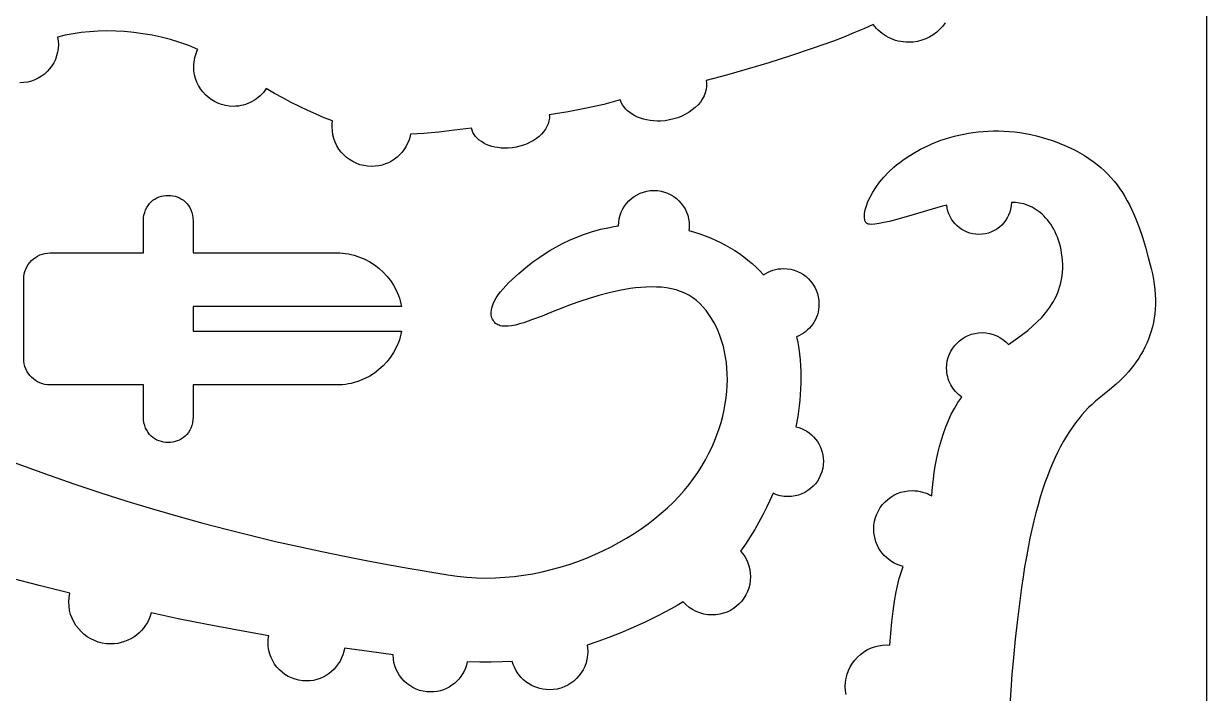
# Model space of a CAD drawing. Extents: x -3005 to 3005, y -2434 to 2434.
# Drawn here: x -1782 to -60, y -505 to 469 of the extents above; entities that cross this region are included whole.
import ezdxf

# ---------------------------------------------------------------- set-up
doc = ezdxf.new("R2010")
doc.units = 0
doc.header["$MEASUREMENT"] = 0
doc.layers.get('0').update_dxf_attribs({"linetype": 'CONTINUOUS'})

msp = doc.modelspace()

# ---------------------------------------------------------------- linework, layer by layer
for p, q in [((-60.1, 2434), (-60.1, -2434)), ((-545.3, 468), (-559.1, 461.8)), ((-543, 465.1), (-545.3, 468)), ((-540.5, 462.4), (-543, 465.1)), ((-444, 465.8), (-448.2, 461.2)), ((-440.3, 470.7), (-444, 465.8)), ((-1721.9, 452.5), (-1733, 449.9)), ((-1733, 449.9), (-1732.2, 444.6)), ((-1710.4, 454.6), (-1721.9, 452.5)), ((-1698.6, 456.4), (-1710.4, 454.6)), ((-1686.5, 457.6), (-1698.6, 456.4)), ((-1674, 458.4), (-1686.5, 457.6)), ((-1661.3, 458.7), (-1674, 458.4)), ((-1648.4, 458.5), (-1661.3, 458.7)), ((-1635.4, 457.8), (-1648.4, 458.5)), ((-1622.1, 456.6), (-1635.4, 457.8)), ((-1608.8, 454.8), (-1622.1, 456.6)), ((-1595.4, 452.5), (-1608.8, 454.8)), ((-1582, 449.6), (-1595.4, 452.5)), ((-1568.6, 446.1), (-1582, 449.6)), ((-588.1, 449.9), (-603.2, 444.1)), ((-573.4, 455.8), (-588.1, 449.9)), ((-559.1, 461.8), (-573.4, 455.8)), ((-537.9, 459.8), (-540.5, 462.4)), ((-535.2, 457.4), (-537.9, 459.8)), ((-532.3, 455.1), (-535.2, 457.4)), ((-529.3, 453), (-532.3, 455.1)), ((-526.2, 451.1), (-529.3, 453)), ((-523, 449.3), (-526.2, 451.1)), ((-519.6, 447.7), (-523, 449.3)), ((-463, 450.1), (-468.6, 447.4)), ((-457.7, 453.3), (-463, 450.1)), ((-452.7, 457), (-457.7, 453.3)), ((-448.2, 461.2), (-452.7, 457)), ((-1732.2, 433.4), (-1733.1, 427.9)), ((-1732.2, 444.6), (-1731.9, 439.1)), ((-1731.9, 439.1), (-1732.2, 433.4)), ((-1555.2, 442), (-1568.6, 446.1)), ((-1541.9, 437.4), (-1555.2, 442)), ((-1528.8, 432), (-1541.9, 437.4)), ((-1530.1, 429.1), (-1528.8, 432)), ((-634, 433), (-665.6, 422.4)), ((-618.5, 438.5), (-634, 433)), ((-603.2, 444.1), (-618.5, 438.5)), ((-516.2, 446.3), (-519.6, 447.7)), ((-512.6, 445.1), (-516.2, 446.3)), ((-509, 444.1), (-512.6, 445.1)), ((-505.3, 443.3), (-509, 444.1)), ((-501.5, 442.8), (-505.3, 443.3)), ((-497.7, 442.4), (-501.5, 442.8)), ((-493.7, 442.3), (-497.7, 442.4)), ((-487.2, 442.6), (-493.7, 442.3)), ((-480.8, 443.6), (-487.2, 442.6)), ((-474.6, 445.2), (-480.8, 443.6)), ((-468.6, 447.4), (-474.6, 445.2)), ((-1736.3, 417.4), (-1738.7, 412.5)), ((-1734.4, 422.5), (-1736.3, 417.4)), ((-1733.1, 427.9), (-1734.4, 422.5)), ((-1534.3, 413.4), (-1533.8, 416.7)), ((-1533.8, 416.7), (-1533.2, 419.9)), ((-1533.2, 419.9), (-1532.3, 423)), ((-1532.3, 423), (-1531.3, 426.1)), ((-1531.3, 426.1), (-1530.1, 429.1)), ((-665.6, 422.4), (-697.2, 412.4)), ((-1748.3, 399.6), (-1752.2, 396)), ((-1744.7, 403.6), (-1748.3, 399.6)), ((-1741.5, 407.9), (-1744.7, 403.6)), ((-1738.7, 412.5), (-1741.5, 407.9)), ((-1534.7, 406.6), (-1534.6, 410)), ((-1534.4, 400.7), (-1534.7, 406.6)), ((-1534.6, 410), (-1534.3, 413.4)), ((-1533.5, 395), (-1534.4, 400.7)), ((-728.6, 403.1), (-759.1, 394.5)), ((-697.2, 412.4), (-728.6, 403.1)), ((-1782.1, 383.5), (-1787.8, 383.3)), ((-1776.5, 384.4), (-1782.1, 383.5)), ((-1771.2, 385.8), (-1776.5, 384.4)), ((-1766, 387.6), (-1771.2, 385.8)), ((-1761.1, 390), (-1766, 387.6)), ((-1756.5, 392.8), (-1761.1, 390)), ((-1752.2, 396), (-1756.5, 392.8)), ((-1532.1, 389.5), (-1533.5, 395)), ((-1530.2, 384.2), (-1532.1, 389.5)), ((-1527.7, 379.2), (-1530.2, 384.2)), ((-1524.9, 374.4), (-1527.7, 379.2)), ((-759.1, 394.5), (-788.3, 386.7)), ((-788.3, 386.7), (-787.9, 382.6)), ((-787.9, 382.6), (-787.9, 378.4)), ((-1521.5, 370), (-1524.9, 374.4)), ((-1517.8, 365.9), (-1521.5, 370)), ((-1513.7, 362.2), (-1517.8, 365.9)), ((-1509.3, 358.9), (-1513.7, 362.2)), ((-1440.8, 362), (-1443.5, 359.8)), ((-1438.1, 364.2), (-1440.8, 362)), ((-1435.7, 366.7), (-1438.1, 364.2)), ((-1433.3, 369.3), (-1435.7, 366.7)), ((-1431.1, 372), (-1433.3, 369.3)), ((-1429.1, 374.8), (-1431.1, 372)), ((-1417, 367.9), (-1429.1, 374.8)), ((-1404.9, 361.2), (-1417, 367.9)), ((-791.6, 364.1), (-794.1, 359.6)), ((-789.8, 368.7), (-791.6, 364.1)), ((-788.5, 373.5), (-789.8, 368.7)), ((-787.9, 378.4), (-788.5, 373.5)), ((-1504.6, 356), (-1509.3, 358.9)), ((-1499.5, 353.6), (-1504.6, 356)), ((-1494.2, 351.6), (-1499.5, 353.6)), ((-1488.7, 350.2), (-1494.2, 351.6)), ((-1483, 349.3), (-1488.7, 350.2)), ((-1477.1, 349), (-1483, 349.3)), ((-1473.4, 349.2), (-1477.1, 349)), ((-1469.7, 349.5), (-1473.4, 349.2)), ((-1466.1, 350.1), (-1469.7, 349.5)), ((-1462.6, 350.9), (-1466.1, 350.1)), ((-1459.2, 351.9), (-1462.6, 350.9)), ((-1455.8, 353.1), (-1459.2, 351.9)), ((-1452.6, 354.5), (-1455.8, 353.1)), ((-1449.5, 356.1), (-1452.6, 354.5)), ((-1446.4, 357.9), (-1449.5, 356.1)), ((-1443.5, 359.8), (-1446.4, 357.9)), ((-1392.8, 354.8), (-1404.9, 361.2)), ((-1380.7, 348.7), (-1392.8, 354.8)), ((-1368.6, 342.9), (-1380.7, 348.7)), ((-962.9, 346.4), (-989.5, 341.2)), ((-937.5, 351.6), (-962.9, 346.4)), ((-913.9, 358.7), (-937.5, 351.6)), ((-912.4, 355.2), (-913.9, 358.7)), ((-910.6, 351.8), (-912.4, 355.2)), ((-908.4, 348.6), (-910.6, 351.8)), ((-905.8, 345.5), (-908.4, 348.6)), ((-903, 342.7), (-905.8, 345.5)), ((-804.4, 347.3), (-808.7, 343.7)), ((-800.4, 351.1), (-804.4, 347.3)), ((-797, 355.2), (-800.4, 351.1)), ((-794.1, 359.6), (-797, 355.2)), ((-1356.6, 337.4), (-1368.6, 342.9)), ((-1344.6, 332.4), (-1356.6, 337.4)), ((-1332.5, 327.7), (-1344.6, 332.4)), ((-1333, 323.4), (-1332.5, 327.7)), ((-1017.5, 327.7), (-1018.7, 323.6)), ((-1016.9, 331.8), (-1017.5, 327.7)), ((-989.5, 341.2), (-1017, 336.5)), ((-1017, 336.5), (-1016.9, 334.2)), ((-1016.9, 334.2), (-1016.9, 331.8)), ((-899.8, 340), (-903, 342.7)), ((-896.3, 337.6), (-899.8, 340)), ((-892.6, 335.4), (-896.3, 337.6)), ((-888.6, 333.5), (-892.6, 335.4)), ((-884.3, 331.8), (-888.6, 333.5)), ((-879.9, 330.3), (-884.3, 331.8)), ((-875.2, 329.2), (-879.9, 330.3)), ((-870.3, 328.3), (-875.2, 329.2)), ((-865.3, 327.8), (-870.3, 328.3)), ((-860.1, 327.5), (-865.3, 327.8)), ((-854.8, 327.6), (-860.1, 327.5)), ((-848.2, 328.1), (-854.8, 327.6)), ((-841.8, 329.2), (-848.2, 328.1)), ((-835.6, 330.6), (-841.8, 329.2)), ((-829.6, 332.5), (-835.6, 330.6)), ((-823.9, 334.8), (-829.6, 332.5)), ((-818.5, 337.4), (-823.9, 334.8)), ((-813.4, 340.4), (-818.5, 337.4)), ((-808.7, 343.7), (-813.4, 340.4)), ((-1333.2, 319.1), (-1333, 323.4)), ((-1332.9, 313.2), (-1333.2, 319.1)), ((-1332, 307.5), (-1332.9, 313.2)), ((-1178, 311.6), (-1199.5, 309.7)), ((-1154.9, 314.2), (-1178, 311.6)), ((-1130.4, 317.4), (-1154.9, 314.2)), ((-1129.4, 314.1), (-1130.4, 317.4)), ((-1128.1, 310.9), (-1129.4, 314.1)), ((-1126.3, 307.9), (-1128.1, 310.9)), ((-1025.3, 312.1), (-1028.4, 308.6)), ((-1022.6, 315.8), (-1025.3, 312.1)), ((-1020.4, 319.6), (-1022.6, 315.8)), ((-1018.7, 323.6), (-1020.4, 319.6)), ((-406.6, 310), (-399.5, 311)), ((-399.5, 311), (-392.3, 311.9)), ((-392.3, 311.9), (-385, 312.6)), ((-385, 312.6), (-377.6, 313)), ((-377.6, 313), (-370.2, 313.3)), ((-370.2, 313.3), (-362.6, 313.2)), ((-362.6, 313.2), (-354.9, 313)), ((-354.9, 313), (-347.2, 312.5)), ((-347.2, 312.5), (-339.4, 311.7)), ((-339.4, 311.7), (-331.5, 310.7)), ((-331.5, 310.7), (-323.5, 309.4)), ((-1330.6, 302), (-1332, 307.5)), ((-1328.7, 296.7), (-1330.6, 302)), ((-1326.2, 291.7), (-1328.7, 296.7)), ((-1223.7, 294.2), (-1226, 289.9)), ((-1221.7, 298.8), (-1223.7, 294.2)), ((-1220.2, 303.5), (-1221.7, 298.8)), ((-1219, 308.5), (-1220.2, 303.5)), ((-1199.5, 309.7), (-1219, 308.5)), ((-1124.2, 305.1), (-1126.3, 307.9)), ((-1121.7, 302.4), (-1124.2, 305.1)), ((-1118.9, 299.9), (-1121.7, 302.4)), ((-1115.8, 297.6), (-1118.9, 299.9)), ((-1112.4, 295.5), (-1115.8, 297.6)), ((-1108.8, 293.7), (-1112.4, 295.5)), ((-1104.8, 292.1), (-1108.8, 293.7)), ((-1049.4, 294.6), (-1054.5, 292.6)), ((-1044.6, 296.9), (-1049.4, 294.6)), ((-1040, 299.4), (-1044.6, 296.9)), ((-1035.8, 302.3), (-1040, 299.4)), ((-1031.9, 305.3), (-1035.8, 302.3)), ((-1028.4, 308.6), (-1031.9, 305.3)), ((-464.8, 292.2), (-458.9, 294.8)), ((-458.9, 294.8), (-452.8, 297.3)), ((-452.8, 297.3), (-446.6, 299.6)), ((-446.6, 299.6), (-440.2, 301.7)), ((-440.2, 301.7), (-433.7, 303.7)), ((-433.7, 303.7), (-427.1, 305.6)), ((-427.1, 305.6), (-420.4, 307.2)), ((-420.4, 307.2), (-413.5, 308.7)), ((-413.5, 308.7), (-406.6, 310)), ((-323.5, 309.4), (-315.5, 307.8)), ((-315.5, 307.8), (-307.4, 306)), ((-307.4, 306), (-299.3, 303.8)), ((-299.3, 303.8), (-291.1, 301.4)), ((-291.1, 301.4), (-282.8, 298.6)), ((-282.8, 298.6), (-274.5, 295.5)), ((-274.5, 295.5), (-266.4, 292.2)), ((-1323.3, 286.9), (-1326.2, 291.7)), ((-1320, 282.5), (-1323.3, 286.9)), ((-1316.3, 278.4), (-1320, 282.5)), ((-1312.2, 274.7), (-1316.3, 278.4)), ((-1235, 278.3), (-1238.6, 275)), ((-1231.7, 281.9), (-1235, 278.3)), ((-1228.7, 285.7), (-1231.7, 281.9)), ((-1226, 289.9), (-1228.7, 285.7)), ((-1100.7, 290.7), (-1104.8, 292.1)), ((-1096.3, 289.7), (-1100.7, 290.7)), ((-1091.7, 288.9), (-1096.3, 289.7)), ((-1087, 288.3), (-1091.7, 288.9)), ((-1082.1, 288.1), (-1087, 288.3)), ((-1077, 288.2), (-1082.1, 288.1)), ((-1071.1, 288.8), (-1077, 288.2)), ((-1065.4, 289.7), (-1071.1, 288.8)), ((-1059.9, 291), (-1065.4, 289.7)), ((-1054.5, 292.6), (-1059.9, 291)), ((-497.3, 274.2), (-487.1, 280.6)), ((-487.1, 280.6), (-476.3, 286.6)), ((-476.3, 286.6), (-464.8, 292.2)), ((-266.4, 292.2), (-258.6, 288.7)), ((-258.6, 288.7), (-251.2, 285.1)), ((-251.2, 285.1), (-244.1, 281.3)), ((-244.1, 281.3), (-237.4, 277.3)), ((-237.4, 277.3), (-231, 273.2)), ((-1307.8, 271.4), (-1312.2, 274.7)), ((-1303, 268.5), (-1307.8, 271.4)), ((-1298, 266.1), (-1303, 268.5)), ((-1292.7, 264.1), (-1298, 266.1)), ((-1287.2, 262.7), (-1292.7, 264.1)), ((-1281.5, 261.8), (-1287.2, 262.7)), ((-1275.6, 261.5), (-1281.5, 261.8)), ((-1270.4, 261.8), (-1275.6, 261.5)), ((-1265.3, 262.4), (-1270.4, 261.8)), ((-1260.4, 263.6), (-1265.3, 262.4)), ((-1255.6, 265.1), (-1260.4, 263.6)), ((-1251, 267), (-1255.6, 265.1)), ((-1246.6, 269.3), (-1251, 267)), ((-1242.5, 272), (-1246.6, 269.3)), ((-1238.6, 275), (-1242.5, 272)), ((-523.1, 253.1), (-515.3, 260.3)), ((-515.3, 260.3), (-511.1, 263.9)), ((-511.1, 263.9), (-506.7, 267.4)), ((-506.7, 267.4), (-502.1, 270.8)), ((-502.1, 270.8), (-497.3, 274.2)), ((-231, 273.2), (-224.9, 268.9)), ((-224.9, 268.9), (-219.1, 264.5)), ((-219.1, 264.5), (-213.6, 259.9)), ((-213.6, 259.9), (-208.4, 255.1)), ((-536.1, 238.4), (-530, 245.7)), ((-530, 245.7), (-523.1, 253.1)), ((-208.4, 255.1), (-203.4, 250.2)), ((-203.4, 250.2), (-198.7, 245.1)), ((-198.7, 245.1), (-194.3, 239.9)), ((-884.7, 222.5), (-879.9, 224.2)), ((-879.9, 224.2), (-875, 225.5)), ((-875, 225.5), (-869.9, 226.3)), ((-869.9, 226.3), (-864.6, 226.6)), ((-864.6, 226.6), (-859.4, 226.3)), ((-859.4, 226.3), (-854.2, 225.5)), ((-854.2, 225.5), (-849.3, 224.2)), ((-849.3, 224.2), (-844.6, 222.5)), ((-546, 223.9), (-541.5, 231)), ((-541.5, 231), (-536.1, 238.4)), ((-194.3, 239.9), (-190, 234.6)), ((-190, 234.6), (-186, 229.1)), ((-186, 229.1), (-182.2, 223.4)), ((-1601.3, 204.8), (-1599.1, 207.6)), ((-1599.1, 207.6), (-1596.7, 210)), ((-1596.7, 210), (-1594.1, 212.2)), ((-1594.1, 212.2), (-1591.2, 214.1)), ((-1591.2, 214.1), (-1588.3, 215.7)), ((-1588.3, 215.7), (-1585.1, 217.1)), ((-1585.1, 217.1), (-1581.9, 218.1)), ((-1581.9, 218.1), (-1578.6, 218.8)), ((-1578.6, 218.8), (-1575.3, 219.3)), ((-1575.3, 219.3), (-1571.9, 219.4)), ((-1571.9, 219.4), (-1568.5, 219.3)), ((-1568.5, 219.3), (-1565.2, 218.8)), ((-1565.2, 218.8), (-1561.9, 218.1)), ((-1561.9, 218.1), (-1558.7, 217.1)), ((-1558.7, 217.1), (-1555.5, 215.7)), ((-1555.5, 215.7), (-1552.6, 214.1)), ((-1552.6, 214.1), (-1549.7, 212.2)), ((-1549.7, 212.2), (-1547.1, 210)), ((-1547.1, 210), (-1544.7, 207.6)), ((-1544.7, 207.6), (-1542.5, 204.8)), ((-907.3, 203.8), (-904.4, 207.8)), ((-904.4, 207.8), (-901, 211.5)), ((-901, 211.5), (-897.4, 214.8)), ((-897.4, 214.8), (-893.4, 217.8)), ((-893.4, 217.8), (-889.2, 220.3)), ((-889.2, 220.3), (-884.7, 222.5)), ((-844.6, 222.5), (-840.1, 220.3)), ((-840.1, 220.3), (-835.8, 217.8)), ((-835.8, 217.8), (-831.9, 214.8)), ((-831.9, 214.8), (-828.2, 211.5)), ((-828.2, 211.5), (-824.9, 207.8)), ((-824.9, 207.8), (-821.9, 203.8)), ((-555.2, 204), (-552.9, 210.3)), ((-552.9, 210.3), (-549.8, 216.9)), ((-549.8, 216.9), (-546, 223.9)), ((-344, 208.8), (-344.4, 204)), ((-341.1, 208.9), (-344, 208.8)), ((-338.1, 208.9), (-341.1, 208.9)), ((-332.1, 208.3), (-338.1, 208.9)), ((-325.9, 206.9), (-332.1, 208.3)), ((-319.8, 204.9), (-325.9, 206.9)), ((-182.2, 223.4), (-178.6, 217.6)), ((-178.6, 217.6), (-175.2, 211.6)), ((-175.2, 211.6), (-172, 205.5)), ((-1607.8, 186.5), (-1607.2, 190.7)), ((-1607.2, 190.7), (-1606.2, 194.7)), ((-1606.2, 194.7), (-1604.9, 198.3)), ((-1604.9, 198.3), (-1603.2, 201.7)), ((-1603.2, 201.7), (-1601.3, 204.8)), ((-1542.5, 204.8), (-1540.6, 201.7)), ((-1540.6, 201.7), (-1538.9, 198.3)), ((-1538.9, 198.3), (-1537.6, 194.7)), ((-1537.6, 194.7), (-1536.7, 190.7)), ((-1536.7, 190.7), (-1536, 186.5)), ((-915.1, 185.4), (-913.8, 190.4)), ((-913.8, 190.4), (-912.1, 195.1)), ((-912.1, 195.1), (-909.9, 199.6)), ((-909.9, 199.6), (-907.3, 203.8)), ((-821.9, 203.8), (-819.3, 199.6)), ((-819.3, 199.6), (-817.2, 195.1)), ((-817.2, 195.1), (-815.4, 190.4)), ((-815.4, 190.4), (-814.2, 185.4)), ((-558, 188.2), (-557.8, 192.9)), ((-557.8, 192.9), (-556.9, 198.2)), ((-556.9, 198.2), (-555.2, 204)), ((-485.7, 191.7), (-504.1, 186.3)), ((-467.6, 197.1), (-485.7, 191.7)), ((-451.3, 201.9), (-467.6, 197.1)), ((-444.3, 203.8), (-451.3, 201.9)), ((-438.1, 205.3), (-444.3, 203.8)), ((-437.5, 200.9), (-438.1, 205.3)), ((-436.5, 196.6), (-437.5, 200.9)), ((-435.1, 192.5), (-436.5, 196.6)), ((-433.3, 188.5), (-435.1, 192.5)), ((-348, 190.7), (-350, 186.7)), ((-346.4, 195), (-348, 190.7)), ((-345.1, 199.4), (-346.4, 195)), ((-344.4, 204), (-345.1, 199.4)), ((-313.8, 202.1), (-319.8, 204.9)), ((-307.9, 198.6), (-313.8, 202.1)), ((-302.2, 194.3), (-307.9, 198.6)), ((-299.4, 191.9), (-302.2, 194.3)), ((-296.7, 189.4), (-299.4, 191.9)), ((-172, 205.5), (-168.9, 199.2)), ((-168.9, 199.2), (-166, 192.8)), ((-166, 192.8), (-163.2, 186.3)), ((-1608, 182), (-1607.8, 186.5)), ((-1608, 135.7), (-1608, 182)), ((-1536, 186.5), (-1535.8, 182)), ((-1535.8, 182), (-1535.8, 135.7)), ((-942, 170), (-929.3, 172.8)), ((-929.3, 172.8), (-922.8, 174)), ((-922.8, 174), (-916.1, 175)), ((-916.1, 175), (-915.9, 180.3)), ((-916.1, 175), (-916.1, 175)), ((-915.9, 180.3), (-915.1, 185.4)), ((-814.2, 185.4), (-813.4, 180.3)), ((-813.4, 180.3), (-813.1, 175)), ((-813.1, 175), (-813.2, 171.6)), ((-557.9, 186.1), (-558, 188.2)), ((-557.6, 184.3), (-557.9, 186.1)), ((-557.2, 182.6), (-557.6, 184.3)), ((-556.6, 181.1), (-557.2, 182.6)), ((-555.8, 179.8), (-556.6, 181.1)), ((-554.9, 178.8), (-555.8, 179.8)), ((-553.8, 178.1), (-554.9, 178.8)), ((-552.3, 177.6), (-553.8, 178.1)), ((-550.5, 177.3), (-552.3, 177.6)), ((-548.4, 177.1), (-550.5, 177.3)), ((-543.1, 177.4), (-548.4, 177.1)), ((-536.8, 178.3), (-543.1, 177.4)), ((-529.6, 179.7), (-536.8, 178.3)), ((-521.6, 181.6), (-529.6, 179.7)), ((-504.1, 186.3), (-521.6, 181.6)), ((-431.2, 184.8), (-433.3, 188.5)), ((-428.8, 181.2), (-431.2, 184.8)), ((-426.1, 177.9), (-428.8, 181.2)), ((-423.1, 174.9), (-426.1, 177.9)), ((-419.8, 172.2), (-423.1, 174.9)), ((-361.5, 173.1), (-365.1, 170.4)), ((-358.1, 176), (-361.5, 173.1)), ((-355.1, 179.3), (-358.1, 176)), ((-352.4, 182.9), (-355.1, 179.3)), ((-350, 186.7), (-352.4, 182.9)), ((-294.1, 186.6), (-296.7, 189.4)), ((-291.5, 183.7), (-294.1, 186.6)), ((-289.1, 180.6), (-291.5, 183.7)), ((-286.8, 177.4), (-289.1, 180.6)), ((-284.5, 173.9), (-286.8, 177.4)), ((-282.4, 170.3), (-284.5, 173.9)), ((-163.2, 186.3), (-158, 172.7)), ((-158, 172.7), (-153.2, 158.6)), ((-987.6, 154), (-977, 158.6)), ((-977, 158.6), (-965.8, 162.8)), ((-965.8, 162.8), (-954.1, 166.7)), ((-954.1, 166.7), (-942, 170)), ((-813.2, 171.6), (-813.6, 168.2)), ((-813.6, 168.2), (-805.5, 165.9)), ((-805.5, 165.9), (-797.5, 163.4)), ((-797.5, 163.4), (-789.8, 160.6)), ((-789.8, 160.6), (-782.2, 157.6)), ((-782.2, 157.6), (-774.7, 154.3)), ((-416.3, 169.7), (-419.8, 172.2)), ((-412.5, 167.6), (-416.3, 169.7)), ((-408.6, 165.8), (-412.5, 167.6)), ((-404.5, 164.4), (-408.6, 165.8)), ((-400.2, 163.4), (-404.5, 164.4)), ((-395.7, 162.7), (-400.2, 163.4)), ((-391.2, 162.5), (-395.7, 162.7)), ((-386.4, 162.7), (-391.2, 162.5)), ((-381.8, 163.4), (-386.4, 162.7)), ((-377.3, 164.6), (-381.8, 163.4)), ((-373, 166.1), (-377.3, 164.6)), ((-368.9, 168.1), (-373, 166.1)), ((-365.1, 170.4), (-368.9, 168.1)), ((-280.5, 166.5), (-282.4, 170.3)), ((-278.6, 162.5), (-280.5, 166.5)), ((-276.9, 158.4), (-278.6, 162.5)), ((-275.4, 154.1), (-276.9, 158.4)), ((-153.2, 158.6), (-148.8, 144)), ((-1024.5, 133.8), (-1016.1, 139)), ((-1016.1, 139), (-1007.2, 144.1)), ((-1007.2, 144.1), (-997.7, 149.2)), ((-997.7, 149.2), (-987.6, 154)), ((-774.7, 154.3), (-767.4, 150.8)), ((-767.4, 150.8), (-760.4, 147.1)), ((-760.4, 147.1), (-753.4, 143.1)), ((-753.4, 143.1), (-746.7, 139)), ((-746.7, 139), (-740.2, 134.6)), ((-274, 149.6), (-275.4, 154.1)), ((-272.7, 144.9), (-274, 149.6)), ((-271.7, 140.1), (-272.7, 144.9)), ((-270.8, 135.1), (-271.7, 140.1)), ((-148.8, 144), (-144.6, 128.8)), ((-1775.7, 118.7), (-1773.4, 121.7)), ((-1773.4, 121.7), (-1770.9, 124.4)), ((-1770.9, 124.4), (-1768.2, 126.9)), ((-1768.2, 126.9), (-1765.2, 129.1)), ((-1765.2, 129.1), (-1762.1, 131)), ((-1762.1, 131), (-1758.7, 132.7)), ((-1758.7, 132.7), (-1755.2, 134)), ((-1755.2, 134), (-1751.5, 134.9)), ((-1751.5, 134.9), (-1747.7, 135.5)), ((-1747.7, 135.5), (-1743.8, 135.7)), ((-1743.8, 135.7), (-1608, 135.7)), ((-1535.8, 135.7), (-1326.6, 135.7)), ((-1326.6, 135.7), (-1322.2, 135.6)), ((-1322.2, 135.6), (-1317.9, 135.3)), ((-1317.9, 135.3), (-1313.7, 134.8)), ((-1313.7, 134.8), (-1309.5, 134.1)), ((-1309.5, 134.1), (-1305.3, 133.3)), ((-1305.3, 133.3), (-1301.3, 132.3)), ((-1301.3, 132.3), (-1297.2, 131.1)), ((-1297.2, 131.1), (-1293.3, 129.7)), ((-1293.3, 129.7), (-1285.7, 126.5)), ((-1285.7, 126.5), (-1278.4, 122.7)), ((-1278.4, 122.7), (-1271.5, 118.2)), ((-1045.9, 118.7), (-1039.4, 123.6)), ((-1039.4, 123.6), (-1032.2, 128.6)), ((-1032.2, 128.6), (-1024.5, 133.8)), ((-740.2, 134.6), (-733.8, 130)), ((-733.8, 130), (-727.6, 125.1)), ((-727.6, 125.1), (-721.7, 120.1)), ((-270.1, 129.9), (-270.8, 135.1)), ((-269.6, 124.5), (-270.1, 129.9)), ((-269.3, 118.7), (-269.6, 124.5)), ((-144.6, 128.8), (-140.5, 113)), ((-1782, 101.1), (-1781.5, 105)), ((-1781.5, 105), (-1780.5, 108.6)), ((-1780.5, 108.6), (-1779.2, 112.2)), ((-1779.2, 112.2), (-1777.6, 115.5)), ((-1777.6, 115.5), (-1775.7, 118.7)), ((-1271.5, 118.2), (-1265, 113.3)), ((-1265, 113.3), (-1259, 107.8)), ((-1259, 107.8), (-1253.4, 101.8)), ((-1071.2, 96.9), (-1061.5, 105.8)), ((-1061.5, 105.8), (-1051.7, 114)), ((-1051.7, 114), (-1045.9, 118.7)), ((-721.7, 120.1), (-715.9, 114.9)), ((-715.9, 114.9), (-710.3, 109.4)), ((-710.3, 109.4), (-705, 103.8)), ((-705, 103.8), (-701.8, 105.8)), ((-701.8, 105.8), (-698.4, 107.6)), ((-698.4, 107.6), (-694.9, 109.2)), ((-694.9, 109.2), (-691.3, 110.5)), ((-691.3, 110.5), (-687.5, 111.5)), ((-687.5, 111.5), (-683.7, 112.3)), ((-683.7, 112.3), (-679.7, 112.7)), ((-679.7, 112.7), (-675.7, 112.9)), ((-675.7, 112.9), (-670.4, 112.6)), ((-670.4, 112.6), (-665.3, 111.8)), ((-665.3, 111.8), (-660.4, 110.6)), ((-660.4, 110.6), (-655.7, 108.8)), ((-655.7, 108.8), (-651.1, 106.7)), ((-651.1, 106.7), (-646.9, 104.1)), ((-646.9, 104.1), (-642.9, 101.1)), ((-270.2, 102.3), (-269.6, 107.6)), ((-269.6, 107.6), (-269.3, 113.1)), ((-269.3, 113.1), (-269.3, 118.7)), ((-140.5, 113), (-138.7, 105.1)), ((-138.7, 105.1), (-137.2, 97.3)), ((-1782.2, 97.2), (-1782, 101.1)), ((-1782.2, -18.2), (-1782.2, 97.2)), ((-1253.4, 101.8), (-1248.4, 95.3)), ((-1248.4, 95.3), (-1243.9, 88.5)), ((-1243.9, 88.5), (-1240, 81.2)), ((-1084.1, 83.4), (-1080.1, 87.9)), ((-1080.1, 87.9), (-1075.8, 92.4)), ((-1075.8, 92.4), (-1071.2, 96.9)), ((-868.2, 86.2), (-875.8, 86)), ((-860.7, 86), (-868.2, 86.2)), ((-642.9, 101.1), (-639.3, 97.8)), ((-639.3, 97.8), (-636, 94.1)), ((-636, 94.1), (-633, 90.2)), ((-633, 90.2), (-630.4, 85.9)), ((-274.9, 82.4), (-273.3, 87.2)), ((-273.3, 87.2), (-272, 92.1)), ((-272, 92.1), (-271, 97.1)), ((-271, 97.1), (-270.2, 102.3)), ((-137.2, 97.3), (-136, 89.7)), ((-136, 89.7), (-135.1, 82.2)), ((-1240, 81.2), (-1236.7, 73.6)), ((-1236.7, 73.6), (-1235.3, 69.7)), ((-1235.3, 69.7), (-1234.1, 65.7)), ((-1096.7, 65.7), (-1094.1, 70.1)), ((-1094.1, 70.1), (-1091.2, 74.5)), ((-1091.2, 74.5), (-1087.8, 78.9)), ((-1087.8, 78.9), (-1084.1, 83.4)), ((-959.1, 69.3), (-972.6, 64.9)), ((-944.8, 73.6), (-959.1, 69.3)), ((-929.9, 77.6), (-944.8, 73.6)), ((-914.6, 81), (-929.9, 77.6)), ((-906.8, 82.4), (-914.6, 81)), ((-899, 83.7), (-906.8, 82.4)), ((-891.3, 84.7), (-899, 83.7)), ((-883.5, 85.5), (-891.3, 84.7)), ((-875.8, 86), (-883.5, 85.5)), ((-853.4, 85.6), (-860.7, 86)), ((-846.2, 84.7), (-853.4, 85.6)), ((-839.2, 83.5), (-846.2, 84.7)), ((-832.4, 81.8), (-839.2, 83.5)), ((-825.9, 79.7), (-832.4, 81.8)), ((-819.6, 77.1), (-825.9, 79.7)), ((-813.7, 74), (-819.6, 77.1)), ((-808, 70.5), (-813.7, 74)), ((-802.8, 66.3), (-808, 70.5)), ((-630.4, 85.9), (-628.2, 81.4)), ((-628.2, 81.4), (-626.5, 76.7)), ((-626.5, 76.7), (-625.2, 71.7)), ((-625.2, 71.7), (-624.5, 66.6)), ((-282.9, 64.7), (-280.6, 69)), ((-280.6, 69), (-278.5, 73.3)), ((-278.5, 73.3), (-276.6, 77.8)), ((-276.6, 77.8), (-274.9, 82.4)), ((-135.1, 82.2), (-134.6, 74.9)), ((-134.6, 74.9), (-134.3, 67.8)), ((-1535.8, 57.6), (-1535.8, 21.5)), ((-1232.1, 57.6), (-1535.8, 57.6)), ((-1234.1, 65.7), (-1233, 61.7)), ((-1233, 61.7), (-1232.1, 57.6)), ((-1101.6, 49), (-1101.2, 53)), ((-1101.2, 53), (-1100.2, 57.2)), ((-1100.2, 57.2), (-1098.7, 61.4)), ((-1098.7, 61.4), (-1096.7, 65.7)), ((-996.1, 56.2), (-1013.6, 49.3)), ((-985, 60.4), (-996.1, 56.2)), ((-972.6, 64.9), (-985, 60.4)), ((-797.8, 61.8), (-802.8, 66.3)), ((-793.1, 56.9), (-797.8, 61.8)), ((-788.7, 51.6), (-793.1, 56.9)), ((-624.8, 53.4), (-625.6, 49.5)), ((-624.3, 57.3), (-624.8, 53.4)), ((-624.5, 66.6), (-624.2, 61.4)), ((-624.2, 61.4), (-624.3, 57.3)), ((-293.7, 49), (-288, 56.6)), ((-288, 56.6), (-285.4, 60.6)), ((-285.4, 60.6), (-282.9, 64.7)), ((-134.7, 53.9), (-135.3, 47.2)), ((-134.3, 60.8), (-134.7, 53.9)), ((-134.3, 67.8), (-134.3, 60.8)), ((-1101.4, 45.1), (-1101.6, 49)), ((-1100.4, 41.3), (-1101.4, 45.1)), ((-1099.7, 39.4), (-1100.4, 41.3)), ((-1098.8, 37.6), (-1099.7, 39.4)), ((-1097.7, 35.9), (-1098.8, 37.6)), ((-1096.5, 34.4), (-1097.7, 35.9)), ((-1041.2, 38.5), (-1054.1, 34)), ((-1027.5, 43.7), (-1041.2, 38.5)), ((-1013.6, 49.3), (-1027.5, 43.7)), ((-784.5, 46.1), (-788.7, 51.6)), ((-780.6, 40.2), (-784.5, 46.1)), ((-777, 34.1), (-780.6, 40.2)), ((-631.3, 35.2), (-633.4, 32)), ((-629.5, 38.6), (-631.3, 35.2)), ((-627.9, 42.1), (-629.5, 38.6)), ((-626.6, 45.7), (-627.9, 42.1)), ((-625.6, 49.5), (-626.6, 45.7)), ((-313.1, 28.8), (-306.3, 35.1)), ((-306.3, 35.1), (-299.8, 41.8)), ((-299.8, 41.8), (-293.7, 49)), ((-136.2, 40.7), (-137.3, 34.2)), ((-135.3, 47.2), (-136.2, 40.7)), ((-1535.8, 21.5), (-1232.2, 21.5)), ((-1233, 17.4), (-1234.1, 13.3)), ((-1232.2, 21.5), (-1233, 17.4)), ((-1095.1, 33.1), (-1096.5, 34.4)), ((-1093.6, 32), (-1095.1, 33.1)), ((-1092, 31), (-1093.6, 32)), ((-1090.2, 30.3), (-1092, 31)), ((-1088.3, 29.7), (-1090.2, 30.3)), ((-1086.2, 29.2), (-1088.3, 29.7)), ((-1081.8, 28.8), (-1086.2, 29.2)), ((-1077, 28.9), (-1081.8, 28.8)), ((-1071.8, 29.6), (-1077, 28.9)), ((-1066.2, 30.7), (-1071.8, 29.6)), ((-1060.3, 32.2), (-1066.2, 30.7)), ((-1054.1, 34), (-1060.3, 32.2)), ((-773.7, 27.6), (-777, 34.1)), ((-770.7, 21), (-773.7, 27.6)), ((-768, 14), (-770.7, 21)), ((-646.8, 18.7), (-650, 16.7)), ((-643.7, 21), (-646.8, 18.7)), ((-640.8, 23.5), (-643.7, 21)), ((-638.1, 26.1), (-640.8, 23.5)), ((-635.6, 29), (-638.1, 26.1)), ((-633.4, 32), (-635.6, 29)), ((-406.8, 15.5), (-402.1, 17.2)), ((-402.1, 17.2), (-397.2, 18.5)), ((-397.2, 18.5), (-392, 19.3)), ((-392, 19.3), (-386.8, 19.6)), ((-386.8, 19.6), (-381.1, 19.3)), ((-381.1, 19.3), (-375.7, 18.4)), ((-375.7, 18.4), (-370.4, 16.9)), ((-334.4, 12), (-327.3, 17.2)), ((-327.3, 17.2), (-320.1, 22.8)), ((-320.1, 22.8), (-313.1, 28.8)), ((-140.4, 21.8), (-142.3, 15.8)), ((-138.7, 28), (-140.4, 21.8)), ((-137.3, 34.2), (-138.7, 28)), ((-1236.7, 5.4), (-1240, -2.2)), ((-1235.3, 9.3), (-1236.7, 5.4)), ((-1234.1, 13.3), (-1235.3, 9.3)), ((-765.5, 6.8), (-768, 14)), ((-763.4, -0.6), (-765.5, 6.8)), ((-653.4, 14.9), (-656.9, 13.4)), ((-656.9, 13.4), (-655.2, 5.1)), ((-655.2, 5.1), (-653.8, -3.3)), ((-650, 16.7), (-653.4, 14.9)), ((-429.5, -3.2), (-426.6, 0.8)), ((-426.6, 0.8), (-423.2, 4.5)), ((-423.2, 4.5), (-419.6, 7.8)), ((-419.6, 7.8), (-415.6, 10.8)), ((-415.6, 10.8), (-411.3, 13.3)), ((-411.3, 13.3), (-406.8, 15.5)), ((-370.4, 16.9), (-365.4, 15)), ((-365.4, 15), (-360.7, 12.5)), ((-360.7, 12.5), (-356.3, 9.6)), ((-356.3, 9.6), (-352.2, 6.2)), ((-352.2, 6.2), (-348.4, 2.5)), ((-348.4, 2.5), (-341.5, 7.1)), ((-341.5, 7.1), (-334.4, 12)), ((-146.9, 4.2), (-149.5, -1.4)), ((-144.5, 9.9), (-146.9, 4.2)), ((-142.3, 15.8), (-144.5, 9.9)), ((-1248.4, -16.3), (-1253.4, -22.7)), ((-1243.9, -9.4), (-1248.4, -16.3)), ((-1240, -2.2), (-1243.9, -9.4)), ((-761.6, -8.2), (-763.4, -0.6)), ((-760.2, -16), (-761.6, -8.2)), ((-759, -23.9), (-760.2, -16)), ((-653.8, -3.3), (-652.6, -11.7)), ((-652.6, -11.7), (-651.8, -20.2)), ((-437.3, -21.6), (-436, -16.7)), ((-436, -16.7), (-434.3, -11.9)), ((-434.3, -11.9), (-432.1, -7.4)), ((-432.1, -7.4), (-429.5, -3.2)), ((-155.4, -12.3), (-158.6, -17.6)), ((-152.3, -6.9), (-155.4, -12.3)), ((-149.5, -1.4), (-152.3, -6.9)), ((-1782, -22.1), (-1782.2, -18.2)), ((-1781.5, -25.9), (-1782, -22.1)), ((-1780.5, -29.6), (-1781.5, -25.9)), ((-1779.2, -33.1), (-1780.5, -29.6)), ((-1777.6, -36.5), (-1779.2, -33.1)), ((-1265, -34.2), (-1271.5, -39.2)), ((-1259, -28.7), (-1265, -34.2)), ((-1253.4, -22.7), (-1259, -28.7)), ((-758.2, -32.1), (-759, -23.9)), ((-757.8, -40.4), (-758.2, -32.1)), ((-651.8, -20.2), (-651.1, -28.7)), ((-651.1, -28.7), (-650.8, -37.2)), ((-438.3, -32), (-438.1, -26.7)), ((-438.2, -35.3), (-438.3, -32)), ((-438.1, -26.7), (-437.3, -21.6)), ((-169.6, -32.6), (-173.6, -37.4)), ((-165.7, -27.7), (-169.6, -32.6)), ((-162.1, -22.7), (-165.7, -27.7)), ((-158.6, -17.6), (-162.1, -22.7)), ((-1775.7, -39.6), (-1777.6, -36.5)), ((-1773.4, -42.6), (-1775.7, -39.6)), ((-1770.9, -45.3), (-1773.4, -42.6)), ((-1768.2, -47.8), (-1770.9, -45.3)), ((-1765.2, -50), (-1768.2, -47.8)), ((-1762.1, -52), (-1765.2, -50)), ((-1293.3, -50.7), (-1297.2, -52)), ((-1285.7, -47.4), (-1293.3, -50.7)), ((-1278.4, -43.6), (-1285.7, -47.4)), ((-1271.5, -39.2), (-1278.4, -43.6)), ((-757.9, -57.5), (-757.6, -48.9)), ((-757.6, -48.9), (-757.8, -40.4)), ((-650.8, -37.2), (-650.6, -45.7)), ((-650.6, -45.7), (-650.7, -54.1)), ((-437.9, -38.5), (-438.2, -35.3)), ((-437.4, -41.6), (-437.9, -38.5)), ((-436.8, -44.7), (-437.4, -41.6)), ((-435.9, -47.7), (-436.8, -44.7)), ((-434.9, -50.6), (-435.9, -47.7)), ((-433.7, -53.5), (-434.9, -50.6)), ((-186.6, -51.1), (-191.2, -55.5)), ((-182.1, -46.7), (-186.6, -51.1)), ((-177.7, -42.1), (-182.1, -46.7)), ((-173.6, -37.4), (-177.7, -42.1)), ((-1758.7, -53.6), (-1762.1, -52)), ((-1755.2, -54.9), (-1758.7, -53.6)), ((-1751.5, -55.8), (-1755.2, -54.9)), ((-1747.7, -56.4), (-1751.5, -55.8)), ((-1743.8, -56.6), (-1747.7, -56.4)), ((-1608, -56.6), (-1743.8, -56.6)), ((-1608, -102.9), (-1608, -56.6)), ((-1535.8, -56.6), (-1535.8, -102.9)), ((-1326.6, -56.6), (-1535.8, -56.6)), ((-1322.2, -56.5), (-1326.6, -56.6)), ((-1317.9, -56.2), (-1322.2, -56.5)), ((-1313.7, -55.8), (-1317.9, -56.2)), ((-1309.5, -55.1), (-1313.7, -55.8)), ((-1305.3, -54.2), (-1309.5, -55.1)), ((-1301.3, -53.2), (-1305.3, -54.2)), ((-1297.2, -52), (-1301.3, -53.2)), ((-759.4, -75), (-758.4, -66.2)), ((-758.4, -66.2), (-757.9, -57.5)), ((-651, -62.4), (-651.5, -70.7)), ((-650.7, -54.1), (-651, -62.4)), ((-432.3, -56.2), (-433.7, -53.5)), ((-430.8, -58.9), (-432.3, -56.2)), ((-429.1, -61.4), (-430.8, -58.9)), ((-425.4, -66.2), (-429.1, -61.4)), ((-421.1, -70.5), (-425.4, -66.2)), ((-201, -63.9), (-211.2, -72)), ((-191.2, -55.5), (-201, -63.9)), ((-762.3, -92.8), (-760.7, -83.9)), ((-760.7, -83.9), (-759.4, -75)), ((-652.2, -78.9), (-653, -86.9)), ((-651.5, -70.7), (-652.2, -78.9)), ((-426.8, -90.6), (-421.8, -82.3)), ((-421.8, -82.3), (-416.3, -74.3)), ((-416.3, -74.3), (-421.1, -70.5)), ((-226.6, -84.8), (-231.5, -89.6)), ((-221.5, -80.3), (-226.6, -84.8)), ((-216.4, -76), (-221.5, -80.3)), ((-211.2, -72), (-216.4, -76)), ((-1607.8, -107.4), (-1608, -102.9)), ((-1535.8, -102.9), (-1536, -107.4)), ((-766.8, -111), (-764.4, -101.9)), ((-764.4, -101.9), (-762.3, -92.8)), ((-655.1, -102.5), (-657.8, -117.4)), ((-653, -86.9), (-655.1, -102.5)), ((-435.7, -108.4), (-431.5, -99.3)), ((-431.5, -99.3), (-426.8, -90.6)), ((-241.2, -100.1), (-245.9, -105.7)), ((-236.4, -94.7), (-241.2, -100.1)), ((-231.5, -89.6), (-236.4, -94.7)), ((-1607.2, -111.7), (-1607.8, -107.4)), ((-1606.2, -115.6), (-1607.2, -111.7)), ((-1604.9, -119.3), (-1606.2, -115.6)), ((-1603.2, -122.6), (-1604.9, -119.3)), ((-1538.9, -119.3), (-1540.6, -122.6)), ((-1537.6, -115.6), (-1538.9, -119.3)), ((-1536.7, -111.7), (-1537.6, -115.6)), ((-1536, -107.4), (-1536.7, -111.7)), ((-772.8, -129.2), (-769.6, -120.1)), ((-769.6, -120.1), (-766.8, -111)), ((-657.8, -117.4), (-653.5, -118.5)), ((-653.5, -118.5), (-649.5, -120)), ((-649.5, -120), (-645.6, -121.8)), ((-442.9, -127), (-439.5, -117.6)), ((-439.5, -117.6), (-435.7, -108.4)), ((-255.1, -117.8), (-259.5, -124.4)), ((-250.5, -111.6), (-255.1, -117.8)), ((-245.9, -105.7), (-250.5, -111.6)), ((-1601.3, -125.7), (-1603.2, -122.6)), ((-1599.1, -128.5), (-1601.3, -125.7)), ((-1596.7, -131), (-1599.1, -128.5)), ((-1594.1, -133.2), (-1596.7, -131)), ((-1591.2, -135.1), (-1594.1, -133.2)), ((-1588.3, -136.7), (-1591.2, -135.1)), ((-1585.1, -138), (-1588.3, -136.7)), ((-1555.5, -136.7), (-1558.7, -138)), ((-1552.6, -135.1), (-1555.5, -136.7)), ((-1549.7, -133.2), (-1552.6, -135.1)), ((-1547.1, -131), (-1549.7, -133.2)), ((-1544.7, -128.5), (-1547.1, -131)), ((-1542.5, -125.7), (-1544.7, -128.5)), ((-1540.6, -122.6), (-1542.5, -125.7)), ((-776.4, -138.4), (-772.8, -129.2)), ((-645.6, -121.8), (-641.9, -124)), ((-641.9, -124), (-638.3, -126.4)), ((-638.3, -126.4), (-635.1, -129.1)), ((-635.1, -129.1), (-632, -132.1)), ((-632, -132.1), (-629.2, -135.3)), ((-629.2, -135.3), (-626.6, -138.7)), ((-448.7, -146.1), (-446, -136.5)), ((-446, -136.5), (-442.9, -127)), ((-263.9, -131.3), (-268.1, -138.5)), ((-259.5, -124.4), (-263.9, -131.3)), ((-1581.9, -139), (-1585.1, -138)), ((-1578.6, -139.8), (-1581.9, -139)), ((-1575.3, -140.2), (-1578.6, -139.8)), ((-1571.9, -140.3), (-1575.3, -140.2)), ((-1568.5, -140.2), (-1571.9, -140.3)), ((-1565.2, -139.8), (-1568.5, -140.2)), ((-1561.9, -139), (-1565.2, -139.8)), ((-1558.7, -138), (-1561.9, -139)), ((-784.9, -156.7), (-780.4, -147.6)), ((-780.4, -147.6), (-776.4, -138.4)), ((-626.6, -138.7), (-624.4, -142.3)), ((-624.4, -142.3), (-622.4, -146.1)), ((-622.4, -146.1), (-620.8, -150.1)), ((-620.8, -150.1), (-619.5, -154.3)), ((-619.5, -154.3), (-618.6, -158.6)), ((-451.1, -155.7), (-448.7, -146.1)), ((-276.3, -153.9), (-280.3, -162.2)), ((-272.3, -146), (-276.3, -153.9)), ((-268.1, -138.5), (-272.3, -146)), ((-1813.6, -163.2), (-1780.3, -175.4)), ((-794.9, -174.9), (-789.7, -165.8)), ((-789.7, -165.8), (-784.9, -156.7)), ((-618.6, -158.6), (-618, -163)), ((-618, -163), (-617.8, -167.6)), ((-617.8, -167.6), (-618, -172.8)), ((-454.9, -174.7), (-453.1, -165.3)), ((-453.1, -165.3), (-451.1, -155.7)), ((-284.2, -170.8), (-287.9, -179.9)), ((-280.3, -162.2), (-284.2, -170.8)), ((-1780.3, -175.4), (-1745.1, -188)), ((-1745.1, -188), (-1708, -201)), ((-806.8, -192.8), (-800.6, -183.9)), ((-800.6, -183.9), (-794.9, -174.9)), ((-621.8, -187.6), (-624, -192.1)), ((-620.1, -182.9), (-621.8, -187.6)), ((-618.8, -178), (-620.1, -182.9)), ((-618, -172.8), (-618.8, -178)), ((-457.6, -193), (-456.4, -184)), ((-456.4, -184), (-454.9, -174.7)), ((-291.6, -189.3), (-295.2, -199.1)), ((-287.9, -179.9), (-291.6, -189.3)), ((-1708, -201), (-1670, -213.8)), ((-820.6, -210.3), (-813.4, -201.7)), ((-813.4, -201.7), (-806.8, -192.8)), ((-632.9, -204), (-636.5, -207.3)), ((-629.5, -200.3), (-632.9, -204)), ((-626.6, -196.4), (-629.5, -200.3)), ((-624, -192.1), (-626.6, -196.4)), ((-459.3, -210.2), (-458.6, -201.7)), ((-458.6, -201.7), (-457.6, -193)), ((-295.2, -199.1), (-298.6, -209.3)), ((-1670, -213.8), (-1632.3, -225.8)), ((-836.3, -227.2), (-828.2, -218.8)), ((-828.2, -218.8), (-820.6, -210.3)), ((-691.1, -214.2), (-695.8, -224.6)), ((-686, -216.3), (-691.1, -214.2)), ((-680.7, -217.8), (-686, -216.3)), ((-675.1, -218.8), (-680.7, -217.8)), ((-669.3, -219.1), (-675.1, -218.8)), ((-664, -218.8), (-669.3, -219.1)), ((-658.9, -218), (-664, -218.8)), ((-654, -216.8), (-658.9, -218)), ((-649.2, -215), (-654, -216.8)), ((-644.7, -212.9), (-649.2, -215)), ((-640.5, -210.3), (-644.7, -212.9)), ((-636.5, -207.3), (-640.5, -210.3)), ((-528, -226.7), (-524.1, -223.1)), ((-524.1, -223.1), (-519.7, -219.9)), ((-519.7, -219.9), (-515.1, -217.1)), ((-515.1, -217.1), (-510.2, -214.7)), ((-510.2, -214.7), (-505.1, -212.8)), ((-505.1, -212.8), (-499.7, -211.5)), ((-499.7, -211.5), (-494.2, -210.6)), ((-494.2, -210.6), (-488.4, -210.3)), ((-488.4, -210.3), (-484.6, -210.5)), ((-484.6, -210.5), (-480.7, -210.8)), ((-480.7, -210.8), (-477, -211.5)), ((-477, -211.5), (-473.4, -212.4)), ((-473.4, -212.4), (-469.8, -213.5)), ((-469.8, -213.5), (-466.4, -214.8)), ((-466.4, -214.8), (-463.1, -216.4)), ((-463.1, -216.4), (-459.9, -218.2)), ((-459.9, -218.2), (-459.3, -210.2)), ((-302, -219.9), (-305.2, -231)), ((-298.6, -209.3), (-302, -219.9)), ((-1632.3, -225.8), (-1595, -237.1)), ((-1595, -237.1), (-1558.1, -247.8)), ((-853.8, -243.3), (-844.9, -235.4)), ((-844.9, -235.4), (-836.3, -227.2)), ((-700.7, -235.1), (-706, -245.7)), ((-695.8, -224.6), (-700.7, -235.1)), ((-540, -244.5), (-537.7, -239.6)), ((-537.7, -239.6), (-534.9, -235)), ((-534.9, -235), (-531.7, -230.7)), ((-531.7, -230.7), (-528, -226.7)), ((-305.2, -231), (-308.3, -242.5)), ((-1558.1, -247.8), (-1521.7, -257.8)), ((-1521.7, -257.8), (-1485.8, -267.2)), ((-873, -258.6), (-863.2, -251.1)), ((-863.2, -251.1), (-853.8, -243.3)), ((-711.7, -256.4), (-717.7, -267.1)), ((-706, -245.7), (-711.7, -256.4)), ((-544.2, -260.6), (-543.3, -255)), ((-543.3, -255), (-541.9, -249.7)), ((-541.9, -249.7), (-540, -244.5)), ((-311.3, -254.4), (-314.2, -266.8)), ((-308.3, -242.5), (-311.3, -254.4)), ((-1485.8, -267.2), (-1450.4, -275.9)), ((-904.4, -279.7), (-893.6, -272.9)), ((-893.6, -272.9), (-883.1, -265.9)), ((-883.1, -265.9), (-873, -258.6)), ((-717.7, -267.1), (-724.2, -277.6)), ((-544.4, -266.3), (-544.2, -260.6)), ((-544.2, -271.2), (-544.4, -266.3)), ((-543.6, -276), (-544.2, -271.2)), ((-314.2, -266.8), (-317, -279.7)), ((-1450.4, -275.9), (-1415.6, -284.2)), ((-1415.6, -284.2), (-1381.5, -291.8)), ((-1381.5, -291.8), (-1348.1, -299)), ((-938.8, -298.1), (-927, -292.3)), ((-927, -292.3), (-915.6, -286.1)), ((-915.6, -286.1), (-904.4, -279.7)), ((-731, -288.1), (-738.3, -298.3)), ((-724.2, -277.6), (-731, -288.1)), ((-542.6, -280.6), (-543.6, -276)), ((-541.2, -285.1), (-542.6, -280.6)), ((-539.5, -289.4), (-541.2, -285.1)), ((-537.4, -293.6), (-539.5, -289.4)), ((-317, -279.7), (-319.7, -293)), ((-1348.1, -299), (-1315.4, -305.7)), ((-1315.4, -305.7), (-1283.5, -311.9)), ((-975.5, -313.5), (-963, -308.7)), ((-963, -308.7), (-950.8, -303.6)), ((-950.8, -303.6), (-938.8, -298.1)), ((-738.3, -298.3), (-735.1, -302.2)), ((-735.1, -302.2), (-732.3, -306.3)), ((-732.3, -306.3), (-729.9, -310.7)), ((-534.9, -297.5), (-537.4, -293.6)), ((-532.2, -301.2), (-534.9, -297.5)), ((-529.2, -304.7), (-532.2, -301.2)), ((-525.9, -307.9), (-529.2, -304.7)), ((-522.4, -310.8), (-525.9, -307.9)), ((-322.2, -306.8), (-324.7, -321.1)), ((-319.7, -293), (-322.2, -306.8)), ((-1283.5, -311.9), (-1252.5, -317.7)), ((-1252.5, -317.7), (-1222.3, -323.2)), ((-1222.3, -323.2), (-1164.8, -333)), ((-1027.4, -328.6), (-1014.2, -325.4)), ((-1014.2, -325.4), (-1001.1, -321.9)), ((-1001.1, -321.9), (-988.2, -317.9)), ((-988.2, -317.9), (-975.5, -313.5)), ((-729.9, -310.7), (-727.8, -315.3)), ((-727.8, -315.3), (-726.2, -320.1)), ((-726.2, -320.1), (-725, -325.1)), ((-725, -325.1), (-724.3, -330.3)), ((-518.7, -313.5), (-522.4, -310.8)), ((-514.7, -315.8), (-518.7, -313.5)), ((-510.5, -317.8), (-514.7, -315.8)), ((-506.1, -319.5), (-510.5, -317.8)), ((-501.6, -320.8), (-506.1, -319.5)), ((-505.6, -332.4), (-503.7, -326.5)), ((-503.7, -326.5), (-501.6, -320.8)), ((-324.7, -321.1), (-327, -336)), ((-1760, -348.7), (-1801.1, -338)), ((-1164.8, -333), (-1150.9, -335)), ((-1150.9, -335), (-1137, -336.4)), ((-1137, -336.4), (-1123.1, -337.3)), ((-1123.1, -337.3), (-1109.3, -337.6)), ((-1109.3, -337.6), (-1095.4, -337.3)), ((-1095.4, -337.3), (-1081.6, -336.6)), ((-1081.6, -336.6), (-1067.9, -335.3)), ((-1067.9, -335.3), (-1054.3, -333.5)), ((-1054.3, -333.5), (-1040.8, -331.3)), ((-1040.8, -331.3), (-1027.4, -328.6)), ((-724.3, -341.3), (-725.1, -346.8)), ((-724.3, -330.3), (-724, -335.6)), ((-724, -335.6), (-724.3, -341.3)), ((-509, -344.6), (-507.4, -338.4)), ((-507.4, -338.4), (-505.6, -332.4)), ((-327, -336), (-329.2, -351.3)), ((-1715.4, -359.7), (-1760, -348.7)), ((-1716.4, -366), (-1715.4, -359.7)), ((-728.4, -357.3), (-730.8, -362.2)), ((-726.5, -352.2), (-728.4, -357.3)), ((-725.1, -346.8), (-726.5, -352.2)), ((-514.3, -371.2), (-511.9, -357.6)), ((-511.9, -357.6), (-509, -344.6)), ((-329.2, -351.3), (-331.2, -367.1)), ((-1716.7, -372.4), (-1716.4, -366)), ((-1716.4, -378.7), (-1716.7, -372.4)), ((-1715.5, -384.7), (-1716.4, -378.7)), ((-830.6, -377.5), (-839.6, -382.5)), ((-821.9, -372.4), (-830.6, -377.5)), ((-817.8, -376.5), (-821.9, -372.4)), ((-813.4, -380.3), (-817.8, -376.5)), ((-744.3, -378.7), (-748.6, -381.9)), ((-740.4, -375.1), (-744.3, -378.7)), ((-736.8, -371.1), (-740.4, -375.1)), ((-733.6, -366.8), (-736.8, -371.1)), ((-730.8, -362.2), (-733.6, -366.8)), ((-516.3, -385.8), (-514.3, -371.2)), ((-331.2, -367.1), (-335, -398.1)), ((-1714, -390.6), (-1715.5, -384.7)), ((-1711.9, -396.2), (-1714, -390.6)), ((-1598.2, -393.2), (-1600, -397.8)), ((-1596.6, -388.4), (-1598.2, -393.2)), ((-1557.2, -396.9), (-1596.6, -388.4)), ((-857.8, -392.2), (-876.2, -401.2)), ((-839.6, -382.5), (-857.8, -392.2)), ((-808.5, -383.5), (-813.4, -380.3)), ((-803.3, -386.3), (-808.5, -383.5)), ((-797.8, -388.5), (-803.3, -386.3)), ((-792.1, -390.1), (-797.8, -388.5)), ((-786.1, -391.1), (-792.1, -390.1)), ((-779.9, -391.4), (-786.1, -391.1)), ((-774.2, -391.2), (-779.9, -391.4)), ((-768.6, -390.3), (-774.2, -391.2)), ((-763.3, -388.9), (-768.6, -390.3)), ((-758.1, -387.1), (-763.3, -388.9)), ((-753.2, -384.7), (-758.1, -387.1)), ((-748.6, -381.9), (-753.2, -384.7)), ((-518, -401.2), (-516.3, -385.8)), ((-1709.3, -401.5), (-1711.9, -396.2)), ((-1706.3, -406.6), (-1709.3, -401.5)), ((-1702.8, -411.3), (-1706.3, -406.6)), ((-1698.8, -415.6), (-1702.8, -411.3)), ((-1607.8, -410.4), (-1611, -414.1)), ((-1604.9, -406.4), (-1607.8, -410.4)), ((-1602.3, -402.2), (-1604.9, -406.4)), ((-1600, -397.8), (-1602.3, -402.2)), ((-1515.2, -405.3), (-1557.2, -396.9)), ((-1471, -413.7), (-1515.2, -405.3)), ((-894.6, -409.5), (-912.7, -417.2)), ((-876.2, -401.2), (-894.6, -409.5)), ((-519.5, -417.7), (-518, -401.2)), ((-335, -398.1), (-338.3, -426.7)), ((-1694.5, -419.6), (-1698.8, -415.6)), ((-1689.8, -423.1), (-1694.5, -419.6)), ((-1684.7, -426.1), (-1689.8, -423.1)), ((-1679.4, -428.7), (-1684.7, -426.1)), ((-1673.8, -430.8), (-1679.4, -428.7)), ((-1635.5, -430.1), (-1640.3, -431.6)), ((-1630.9, -428.3), (-1635.5, -430.1)), ((-1626.4, -426.1), (-1630.9, -428.3)), ((-1622.2, -423.6), (-1626.4, -426.1)), ((-1618.2, -420.7), (-1622.2, -423.6)), ((-1614.4, -417.6), (-1618.2, -420.7)), ((-1611, -414.1), (-1614.4, -417.6)), ((-1425.6, -421.7), (-1471, -413.7)), ((-1426.5, -431.7), (-1426.3, -426.6)), ((-1426.3, -426.6), (-1425.6, -421.7)), ((-946.5, -430.2), (-961.7, -435.5)), ((-930.1, -424.1), (-946.5, -430.2)), ((-912.7, -417.2), (-930.1, -424.1)), ((-520.8, -435.2), (-519.5, -417.7)), ((-338.3, -426.7), (-341.1, -453.3)), ((-1667.9, -432.3), (-1673.8, -430.8)), ((-1661.9, -433.2), (-1667.9, -432.3)), ((-1655.6, -433.5), (-1661.9, -433.2)), ((-1650.4, -433.3), (-1655.6, -433.5)), ((-1645.3, -432.7), (-1650.4, -433.3)), ((-1640.3, -431.6), (-1645.3, -432.7)), ((-1426.2, -437.4), (-1426.5, -431.7)), ((-1425.4, -442.9), (-1426.2, -437.4)), ((-1424, -448.3), (-1425.4, -442.9)), ((-1316.3, -444.5), (-1317.7, -449.4)), ((-1315.3, -439.5), (-1316.3, -444.5)), ((-1279.3, -444.8), (-1315.3, -439.5)), ((-1244.3, -449.6), (-1279.3, -444.8)), ((-961.7, -435.5), (-961.1, -439.9)), ((-961, -444.5), (-961.3, -450.2)), ((-961.1, -439.9), (-961, -444.5)), ((-563.9, -448.9), (-559.2, -445.4)), ((-559.2, -445.4), (-554.3, -442.3)), ((-554.3, -442.3), (-549, -439.8)), ((-549, -439.8), (-543.4, -437.8)), ((-543.4, -437.8), (-537.6, -436.3)), ((-537.6, -436.3), (-531.6, -435.3)), ((-531.6, -435.3), (-525.4, -435)), ((-525.4, -435), (-520.8, -435.2)), ((-1422.1, -453.4), (-1424, -448.3)), ((-1419.7, -458.3), (-1422.1, -453.4)), ((-1416.9, -462.9), (-1419.7, -458.3)), ((-1413.7, -467.2), (-1416.9, -462.9)), ((-1324.2, -462.7), (-1327.1, -466.6)), ((-1321.6, -458.4), (-1324.2, -462.7)), ((-1319.5, -454), (-1321.6, -458.4)), ((-1317.7, -449.4), (-1319.5, -454)), ((-1244, -455.1), (-1244.3, -449.6)), ((-1243.2, -460.4), (-1244, -455.1)), ((-1241.8, -465.6), (-1243.2, -460.4)), ((-1137.7, -464.4), (-1139.2, -468.9)), ((-1136.5, -459.8), (-1137.7, -464.4)), ((-1118.3, -460.3), (-1136.5, -459.8)), ((-1101.4, -460.3), (-1118.3, -460.3)), ((-1085.6, -459.8), (-1101.4, -460.3)), ((-1070.8, -458.9), (-1085.6, -459.8)), ((-1069.4, -463.3), (-1070.8, -458.9)), ((-1067.7, -467.5), (-1069.4, -463.3)), ((-963.5, -461.1), (-965.4, -466.2)), ((-962.1, -455.7), (-963.5, -461.1)), ((-961.3, -450.2), (-962.1, -455.7)), ((-578.6, -466.7), (-575.6, -461.7)), ((-575.6, -461.7), (-572.1, -457.1)), ((-572.1, -457.1), (-568.2, -452.8)), ((-568.2, -452.8), (-563.9, -448.9)), ((-341.1, -453.3), (-343.3, -477.9)), ((-1410.1, -471.1), (-1413.7, -467.2)), ((-1406.2, -474.7), (-1410.1, -471.1)), ((-1401.9, -478), (-1406.2, -474.7)), ((-1397.3, -480.8), (-1401.9, -478)), ((-1392.4, -483.1), (-1397.3, -480.8)), ((-1346.1, -481.8), (-1350.7, -483.8)), ((-1341.8, -479.5), (-1346.1, -481.8)), ((-1337.7, -476.7), (-1341.8, -479.5)), ((-1333.9, -473.7), (-1337.7, -476.7)), ((-1330.3, -470.3), (-1333.9, -473.7)), ((-1327.1, -466.6), (-1330.3, -470.3)), ((-1239.9, -470.6), (-1241.8, -465.6)), ((-1237.6, -475.3), (-1239.9, -470.6)), ((-1234.9, -479.7), (-1237.6, -475.3)), ((-1231.8, -483.9), (-1234.9, -479.7)), ((-1145.8, -481), (-1148.7, -484.6)), ((-1143.3, -477.2), (-1145.8, -481)), ((-1141.1, -473.1), (-1143.3, -477.2)), ((-1139.2, -468.9), (-1141.1, -473.1)), ((-1065.6, -471.6), (-1067.7, -467.5)), ((-1063.3, -475.4), (-1065.6, -471.6)), ((-1060.6, -479.1), (-1063.3, -475.4)), ((-1057.7, -482.5), (-1060.6, -479.1)), ((-973.7, -480), (-977.3, -484)), ((-970.5, -475.7), (-973.7, -480)), ((-967.7, -471.1), (-970.5, -475.7)), ((-965.4, -466.2), (-967.7, -471.1)), ((-584.7, -483.4), (-583.2, -477.6)), ((-583.2, -477.6), (-581.2, -472)), ((-581.2, -472), (-578.6, -466.7)), ((-343.3, -477.9), (-345, -501)), ((-1387.2, -485), (-1392.4, -483.1)), ((-1381.9, -486.4), (-1387.2, -485)), ((-1376.3, -487.2), (-1381.9, -486.4)), ((-1370.6, -487.5), (-1376.3, -487.2)), ((-1365.4, -487.3), (-1370.6, -487.5)), ((-1360.3, -486.6), (-1365.4, -487.3)), ((-1355.4, -485.4), (-1360.3, -486.6)), ((-1350.7, -483.8), (-1355.4, -485.4)), ((-1228.2, -487.7), (-1231.8, -483.9)), ((-1224.4, -491.2), (-1228.2, -487.7)), ((-1220.2, -494.3), (-1224.4, -491.2)), ((-1215.7, -497), (-1220.2, -494.3)), ((-1211, -499.3), (-1215.7, -497)), ((-1206, -501.1), (-1211, -499.3)), ((-1166.9, -498.4), (-1171.2, -500.2)), ((-1162.8, -496.3), (-1166.9, -498.4)), ((-1158.9, -493.8), (-1162.8, -496.3)), ((-1155.2, -491), (-1158.9, -493.8)), ((-1151.8, -487.9), (-1155.2, -491)), ((-1148.7, -484.6), (-1151.8, -487.9)), ((-1054.5, -485.6), (-1057.7, -482.5)), ((-1051.1, -488.5), (-1054.5, -485.6)), ((-1047.4, -491.2), (-1051.1, -488.5)), ((-1043.6, -493.5), (-1047.4, -491.2)), ((-1039.5, -495.5), (-1043.6, -493.5)), ((-1035.3, -497.2), (-1039.5, -495.5)), ((-1030.8, -498.5), (-1035.3, -497.2)), ((-1026.3, -499.5), (-1030.8, -498.5)), ((-1005.6, -499.2), (-1011.1, -500)), ((-1000.2, -497.8), (-1005.6, -499.2)), ((-995.1, -495.9), (-1000.2, -497.8)), ((-990.2, -493.6), (-995.1, -495.9)), ((-985.6, -490.8), (-990.2, -493.6)), ((-981.3, -487.6), (-985.6, -490.8)), ((-977.3, -484), (-981.3, -487.6)), ((-585.9, -495.5), (-585.6, -489.4)), ((-585.6, -501.6), (-585.9, -495.5)), ((-585.6, -489.4), (-584.7, -483.4)), ((-1200.8, -502.4), (-1206, -501.1)), ((-1195.4, -503.2), (-1200.8, -502.4)), ((-1189.9, -503.5), (-1195.4, -503.2)), ((-1185, -503.3), (-1189.9, -503.5)), ((-1180.3, -502.7), (-1185, -503.3)), ((-1175.6, -501.6), (-1180.3, -502.7)), ((-1171.2, -500.2), (-1175.6, -501.6)), ((-1021.6, -500.1), (-1026.3, -499.5)), ((-1016.8, -500.3), (-1021.6, -500.1)), ((-1011.1, -500), (-1016.8, -500.3)), ((-584.8, -507.4), (-585.6, -501.6)), ((-345, -501), (-346.2, -522.6))]:
    msp.add_line(p, q)

doc.saveas('drawing.dxf')
